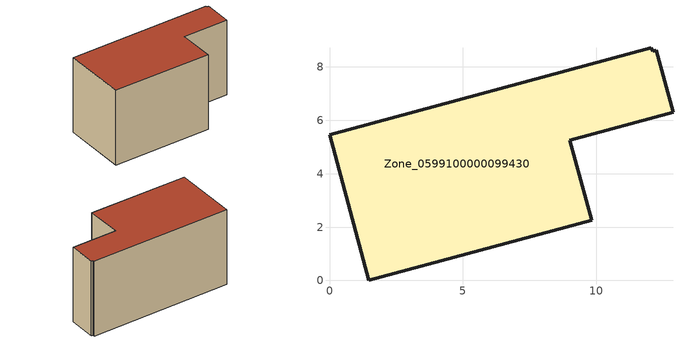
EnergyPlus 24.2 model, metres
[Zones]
Zone_0599100000099430
 floor ground (C_G): 12.24,8.63 12.87,6.31 9.01,5.26 9.83,2.25 1.48,0 0,5.46 12.05,8.73 12.11,8.6 z0
 wall outside (C_F): 0,5.46 1.48,0 9.83,2.25 9.01,5.26 12.87,6.31 12.24,8.63 12.11,8.6 12.05,8.73 0,5.46 z0:6.82
 roof outside (C_R): 12.87,6.31 12.24,8.63 12.11,8.6 12.05,8.73 0,5.46 1.48,0 9.83,2.25 9.01,5.26 z6.82
[BUILDING]
Pand.0599100000099430: North Axis=0; Terrain=City; Loads Convergence Tolerance Value=0.04; Temperature Convergence Tolerance Value=0.4; Solar Distribution=FullExterior; Maximum Number of Warmup Days=25; Minimum Number of Warmup Days=1
[Site:Location]
Rotterdam.The.Hague.AP_ZH_NLD Design_Conditions: Latitude=51.96; Longitude=4.45; Time Zone=1; Elevation=-4.5
[SITE:GROUNDTEMPERATURE:BUILDINGSURFACE]
18, 18, 18, 18, 18, 18, 18, 18, 18, 18, 18, 18
[MATERIAL] Thermal Absorptance=0.9; Solar Absorptance=0.7; Visible Absorptance=0.7
Name | Roughness | Thickness | Conductivity | Density | Specific Heat
G.TC.1975-1991 | MediumSmooth | 0.15 | 0.288461 | 540 | 1210
F.TC.1975-1991 | Rough | 0.3 | 0.230769 | 1920 | 840
R.TC.1975-1991 | MediumRough | 0.2 | 0.153846 | 1500 | 1000
[CONSTRUCTION]
C_G: G.TC.1975-1991
C_F: F.TC.1975-1991
C_R: R.TC.1975-1991
[ZONE]
Zone_0599100000099430: Type=1; Multiplier=1; Ceiling Height=Autocalculate; Volume=Autocalculate; Floor Area=autocalculate; Part of Total Floor Area=Yes
[ZONEINFILTRATION:DESIGNFLOWRATE]
Infil_Zone_0599100000099430: Zone or ZoneList or Space or SpaceList=Zone_0599100000099430; Schedule=AlwaysOn; Design Flow Rate Calculation Method=Flow/Area; Flow Rate per Floor Area=0.003; Constant Term Coefficient=1; Temperature Term Coefficient=0; Velocity Term Coefficient=0; Velocity Squared Term Coefficient=0
[HVACTEMPLATE:ZONE:IDEALLOADSAIRSYSTEM]
Zone_0599100000099430: Maximum Heating Supply Air Temperature=50; Minimum Cooling Supply Air Temperature=13; Maximum Heating Supply Air Humidity Ratio=0.0156; Minimum Cooling Supply Air Humidity Ratio=0.0077; Heating Limit=NoLimit; Cooling Limit=NoLimit; Dehumidification Control Type=ConstantSensibleHeatRatio; Cooling Sensible Heat Ratio=0.7; Dehumidification Setpoint=60; Humidification Control Type=None; Humidification Setpoint=30; Outdoor Air Method=None; Outdoor Air Flow Rate per Person=0.00944; Outdoor Air Flow Rate per Zone Floor Area=0; Outdoor Air Flow Rate per Zone=0; Demand Controlled Ventilation Type=None; Outdoor Air Economizer Type=NoEconomizer; Heat Recovery Type=None; Sensible Heat Recovery Effectiveness=0.7; Latent Heat Recovery Effectiveness=0.65
[ZONECONTROL:THERMOSTAT]
ThermostatControl_Zone_0599100000099430: Zone or ZoneList=Zone_0599100000099430; Control Type Schedule=DualSetpointControlType; Control 1=Thermostat_Zone_0599100000099430; Temperature Difference Between Cutout And Setpoint=0
[THERMOSTATSETPOINT:DUALSETPOINT]
Thermostat_Zone_0599100000099430: Heating Setpoint Temperature Schedule=HeatingSetpoint_Zone_0599100000099430; Cooling Setpoint Temperature Schedule=CoolingSetpoint_Zone_0599100000099430
[SCHEDULE:COMPACT]
HeatingSetpoint_Zone_0599100000099430: Through: 12/31, For: AllDays, Until: 24:00, 21
CoolingSetpoint_Zone_0599100000099430: Through: 12/31, For: AllDays, Until: 24:00, 24
DualSetpointControlType: Through: 12/31, For: AllDays, Until: 24:00, 4
AlwaysOn: Through: 12/31, For: AllDays, Until: 24:00, 1
